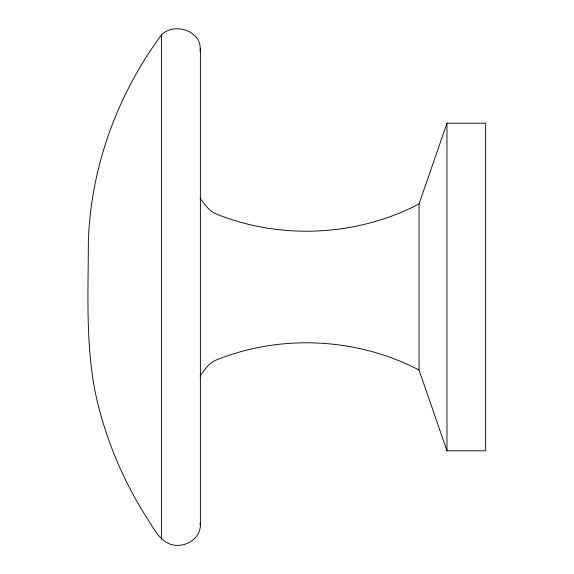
<?xml version="1.0" encoding="UTF-8"?>
<svg xmlns="http://www.w3.org/2000/svg" width="574" height="574" viewBox="0 0 574 574"><rect width="100%" height="100%" fill="white"/><g stroke="black" fill="none" stroke-linecap="round" stroke-linejoin="round"><path stroke-width="0.86" d="M200.068 50.878C202.593 31.111 174.453 21.747 161.495 34.842C117.132 94.861 90.412 168.117 88.339 242.902C88.26 301.501 84.514 361.52 101.806 418.389C112.195 454.457 128.074 488.84 148.444 520.353C156.745 533.949 165.097 548.737 183.199 544.726C192.175 542.774 200.046 535.198 200.391 525.712L200.391 48.288M419.056 203.971L446.967 123.216L485.661 123.216L485.661 450.784L446.967 450.784L419.056 370.029L419.056 203.971C357.372 236.151 281.741 240.076 217.101 214.332C209.374 211.598 204.559 204.322 200.039 197.965M200.039 376.035C204.559 369.678 209.374 362.402 217.101 359.668C281.741 333.925 357.372 337.849 419.056 370.029M200.068 523.122L200.391 525.712M446.967 123.216L446.967 450.784M161.495 34.842L161.495 539.158"/></g></svg>
